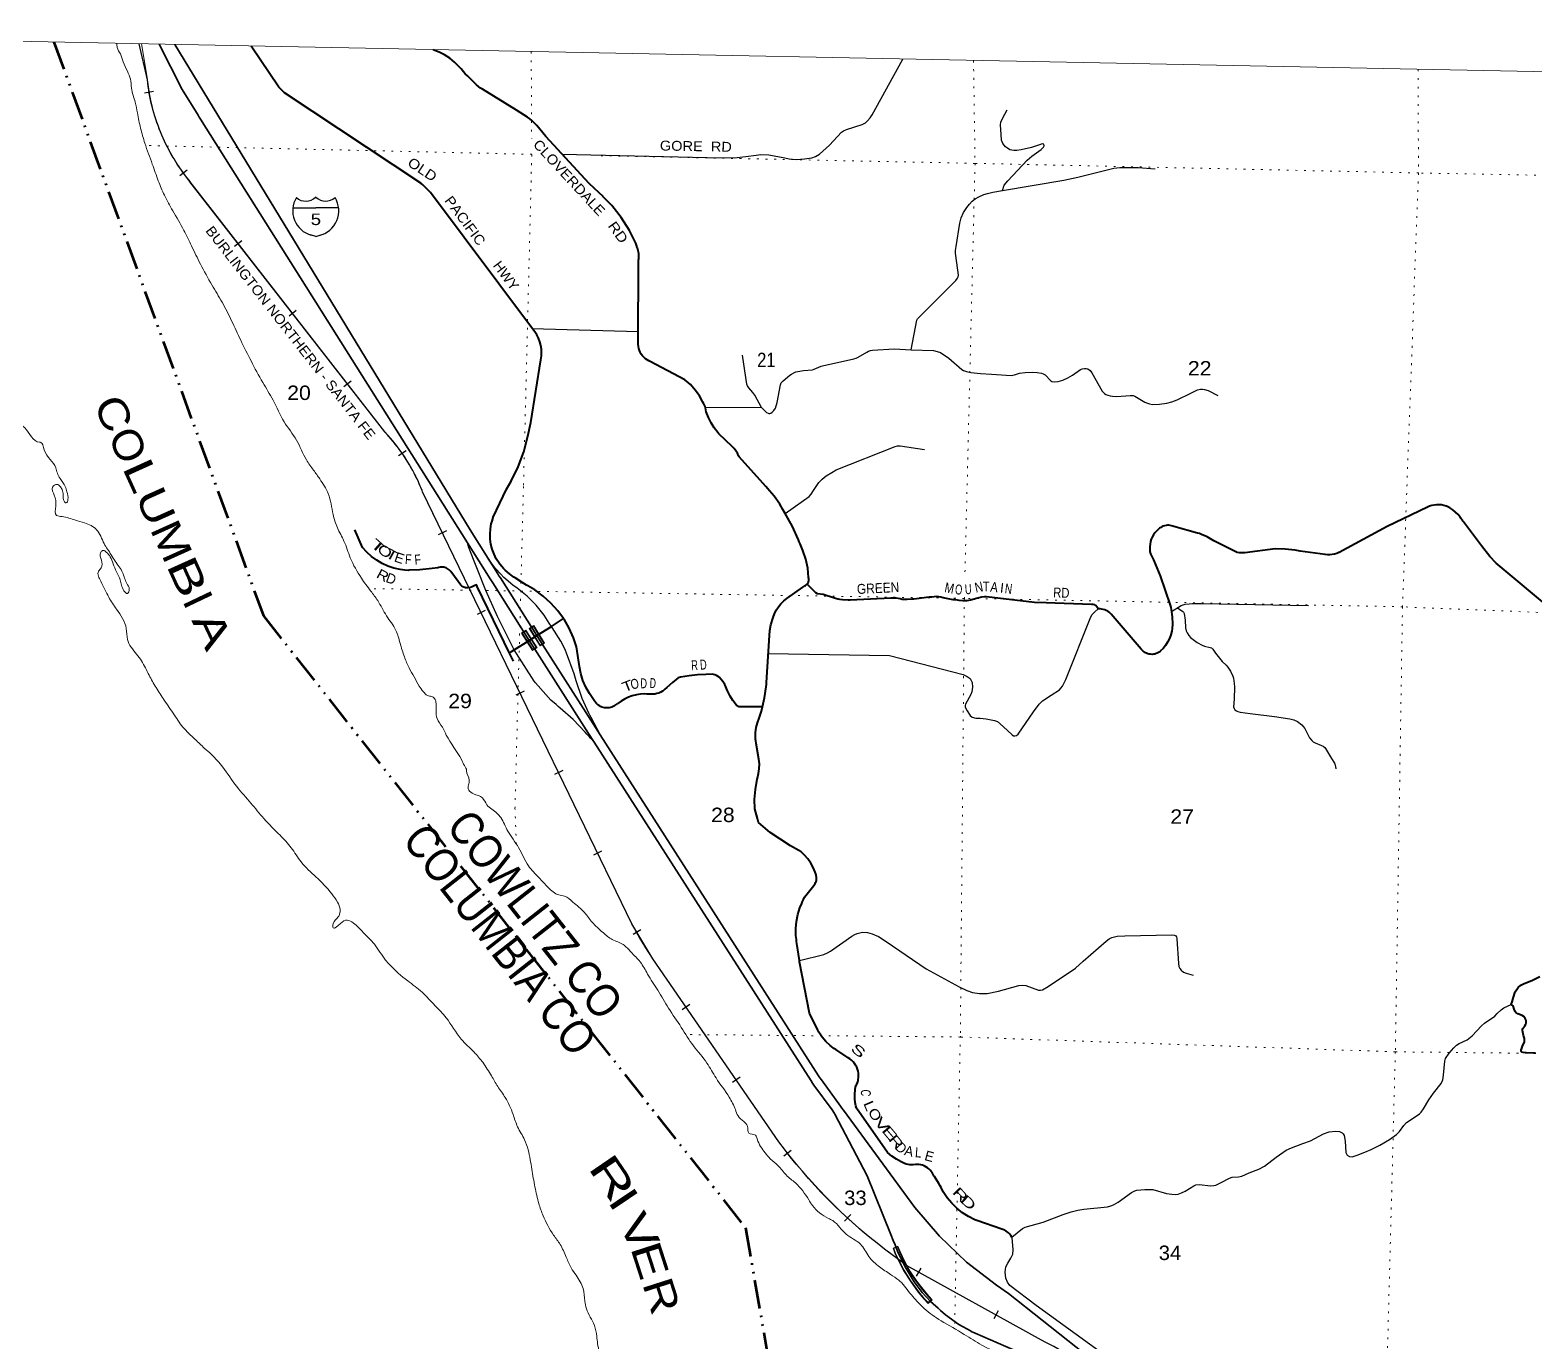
# Model space of a CAD drawing. Header units: feet. Extents: x -481249 to -254670, y -730376 to -544252.
# Drawn here: x -470630 to -452376, y -560171 to -544260 of the extents above; entities that cross this region are included whole.
import ezdxf
from ezdxf.enums import TextEntityAlignment as Align

# ---------------------------------------------------------------- set-up
doc = ezdxf.new("R2010")
doc.units = ezdxf.units.FT
doc.header["$LTSCALE"] = 70
doc.linetypes.add('DASH_DOUBLE_DOT', pattern=[9.2, 5, -1.2, 0.3, -1.2, 0.3, -1.2])
doc.linetypes.add('DOTTED', pattern=[1.5, 0.3, -1.2])
for name, color, linetype, lineweight in [('10', 7, 'DASH_DOUBLE_DOT', 70), ('15', 7, 'Continuous', 25), ('18', 7, 'Continuous', 35), ('19', 7, 'Continuous', 25), ('26', 7, 'Continuous', 40), ('27', 7, 'Continuous', 13), ('29', 7, 'Continuous', 25), ('34', 7, 'Continuous', 25), ('39', 7, 'Continuous', 13), ('4', 7, 'Continuous', 13), ('41', 7, 'Continuous', 13), ('55', 7, 'Continuous', 13), ('7', 7, 'DOTTED', 13)]:
    doc.layers.add(name, color=color, linetype=linetype, lineweight=lineweight)
doc.layers.add('12', color=7, linetype='Continuous')
doc.layers.add('30', color=7, linetype='Continuous')

msp = doc.modelspace()

# ---------------------------------------------------------------- linework, layer by layer
at = {"layer": '10'}
msp.add_lwpolyline([(-470341.54, -544406.46), (-467799.69, -551364.01), (-461950.68, -558788.59), (-460132.63, -569296.21), (-461608.06, -576413.53), (-458381.12, -586771.64), (-456539.12, -590330.45)], dxfattribs=at)
at = {"layer": '15'}
for p, q in [((-467168.4, -546285.47), (-467165.5, -546282.56)), ((-467162.33, -546284.94), (-467165.76, -546282.56)), ((-467441.11, -546416.94), (-467164.7, -546416.94)), ((-467164.7, -546762.52), (-467228.59, -546744.56)), ((-467165.23, -546762.78), (-467101.6, -546744.04))]:
    msp.add_line(p, q, dxfattribs=at)
msp.add_lwpolyline([(-466889.34, -546416.94), (-467165.23, -546416.94), (-467164.7, -546416.94)], dxfattribs=at)
for centre, radius, start, end in [((-467138.48, -546452.04), 306.13, 148.44436, 254.43378), ((-467287.08, -546169.44), 165.66, 227.34244, 315.81282), ((-467043.39, -546169.44), 165.66, 224.18834, 312.69372), ((-467191.99, -546452.04), 306.13, 283.08093, 31.62487)]:
    msp.add_arc(centre, radius, start, end, dxfattribs=at)
at = {"layer": '18'}
for points in [[(-465323.94, -550478.57), (-468562.57, -545341.55), (-468578.33, -545316.55), (-468592.38, -545291.55), (-468787.16, -544978.88), (-469065.61, -544432.36)], [(-465073.63, -550671.05), (-465292.53, -550323.3), (-468875.49, -544436.22)], [(-464576.22, -551663.75), (-465018.2, -550964.31), (-465033.99, -550939.31), (-465049.22, -550914.31), (-465323.94, -550478.57)], [(-464483.36, -551604.78), (-464925.19, -550905.59), (-464944.46, -550878.26), (-464957.33, -550855.59), (-465073.63, -550671.05)], [(-463714.08, -552807.67), (-463856.86, -552584.65), (-464415.46, -551712.23), (-464483.36, -551604.78)], [(-463787.39, -552897.16), (-463855.92, -552790.12), (-464509.24, -551769.75), (-464576.22, -551663.75)], [(-458237, -560469.08), (-459165.65, -560063.91), (-459213.05, -560043.23), (-459215.65, -560041.76), (-459363.92, -559958.11), (-459526.03, -559842.79), (-459587.07, -559788.92), (-459616.21, -559763.21), (-459675.19, -559711.16), (-459706.49, -559679.75), (-459809.73, -559569.99), (-459906.21, -559444.09), (-460016.63, -559262), (-460108.82, -559071.59), (-460137.35, -558995.04), (-460160.23, -558940.94), (-460190.81, -558868.65), (-460477.39, -558155.58), (-460867.67, -557407.06), (-460871.74, -557399.26), (-460902.55, -557357.06), (-461122.28, -557056.11), (-461140.51, -557031.13), (-461156.54, -557006.11), (-463787.39, -552897.16)], [(-448978.33, -568656.92), (-456046, -561897.04), (-456067.36, -561876.61), (-456095.75, -561848.13), (-456525.51, -561417.05), (-457487.03, -560593.25), (-457512.03, -560573.49), (-457537.03, -560553.64), (-458759.72, -559582.84), (-458908.35, -559484.57), (-459269.87, -559205.76), (-459600.26, -558890.68), (-459895.91, -558542.79), (-460763.58, -557362.21), (-460781.95, -557337.21), (-460799.14, -557312.21), (-461031.76, -556993.61), (-461049.33, -556969.55), (-461065.93, -556943.61), (-463714.08, -552807.67)]]:
    msp.add_lwpolyline(points, dxfattribs=at)
at = {"layer": '19'}
for points in [[(-464757.13, -551778.62), (-464757.36, -551778.26), (-464959.67, -551374.67), (-465101.97, -551057.98), (-465310.88, -550528.57), (-465323.94, -550478.57)], [(-464307.07, -551492.85), (-464332.39, -551454.31), (-464395.26, -551357.22), (-464492.56, -551236.75), (-464601.93, -551127.11), (-464722.15, -551029.5), (-464772.49, -550994.62), (-464882.72, -550898.9), (-464919.56, -550859.43), (-464983.15, -550791.31), (-465071.79, -550673.81), (-465073.63, -550671.05)], [(-463714.08, -552807.67), (-463715.99, -552804), (-463824.05, -552596.28), (-463839.29, -552568.72), (-463850.87, -552546.28), (-463934.29, -552365.96), (-464007.3, -552151.84), (-464029.17, -552068.35), (-464122.46, -551816.85), (-464133.83, -551786.19), (-464143.82, -551766.85), (-464192.34, -551672.89), (-464298.31, -551504.31), (-464307.07, -551492.85)], [(-463787.39, -552897.16), (-463832.48, -552847.16), (-463850.31, -552827.21), (-463864.35, -552811.93), (-463876.14, -552799.4), (-463896.89, -552777.21), (-464042.05, -552621.99), (-464200.59, -552484.57), (-464225.59, -552462.9), (-464250.59, -552439.56), (-464311.85, -552386.48), (-464468.74, -552212.24), (-464501.22, -552176.16), (-464511.28, -552162.24), (-464513.98, -552158.5), (-464757.13, -551778.62)]]:
    msp.add_lwpolyline(points, dxfattribs=at)
at = {"layer": '26'}
for p, q in [((-464766.93, -551915.44), (-464815.25, -551815.52)), ((-463536.29, -552452.46), (-463499.08, -552428.64))]:
    msp.add_line(p, q, dxfattribs=at)
for points in [[(-464557.27, -549019.08), (-464436.4, -548259.29), (-464432.42, -548234.29), (-464427.46, -548209.29), (-464425.58, -548174.25), (-464427.89, -548129), (-464434.92, -548084.23), (-464446.59, -548040.45), (-464462.77, -547998.12), (-464483.28, -547957.72), (-464507.91, -547919.69), (-464536.38, -547884.44), (-465771.23, -546229.69), (-465865.04, -546135.01), (-465890.04, -546115.13), (-467544.51, -545019.17), (-467613.69, -544950.71), (-467947.2, -544455)], [(-465540.51, -544601.05), (-465602.84, -544560.57), (-465669.07, -544526.83), (-465740.19, -544499.53)], [(-461470.85, -550122.68), (-461497.13, -550076.02), (-461534.41, -550011.38), (-461602.81, -549913.11), (-461659.51, -549847.52), (-461681.12, -549822.52), (-461706.12, -549797.62), (-462030.12, -549436.43), (-462035.31, -549423.51), (-462050.67, -549392.11), (-462069.24, -549362.49), (-462090.8, -549334.97), (-462115.11, -549309.86), (-462273.6, -549157.36), (-462286.62, -549142.86), (-462331.5, -549085.67), (-462370.16, -549024.1), (-462402.17, -548958.82), (-462427.18, -548890.56), (-462439.13, -548842.8), (-462443.06, -548827.1), (-462459.02, -548792.8), (-462467.6, -548774.36), (-462511.1, -548697.72), (-462562.36, -548626.06), (-462620.84, -548560.15), (-462685.89, -548500.71), (-463107.27, -548281.43), (-463124.64, -548273.31), (-463146.34, -548260.6), (-463166.6, -548245.69), (-463185.19, -548228.75), (-463201.9, -548209.96), (-463216.56, -548189.52), (-463229, -548167.66), (-463239.09, -548144.62), (-463246.72, -548120.66), (-463251.79, -548096.03), (-463254.27, -548071), (-463248.29, -547045.4), (-463247.61, -547039.6), (-463245.69, -547004.97), (-463247.39, -546970.33), (-463252.71, -546936.06), (-463261.58, -546902.53), (-463264.4, -546895.12), (-463273.91, -546870.12), (-463283.21, -546845.12), (-463360.08, -546689.54), (-463458.51, -546533.78), (-463572.68, -546389.15), (-463678.35, -546280.84), (-463679.65, -546279.5), (-463728.35, -546233.69), (-463850.18, -546119.05), (-464374.98, -545551.93), (-464408.75, -545505.24), (-464485.08, -545415.38), (-464545.38, -545357.84), (-464568.28, -545336), (-464595.38, -545318.18), (-464729.62, -545229.93), (-465141.92, -544978.18), (-465165.07, -544964.04), (-465216.93, -544924.04), (-465326.06, -544813.92), (-465351.96, -544789.77), (-465372.9, -544765.61), (-465402.24, -544731.76), (-465417.69, -544713.93), (-465448.82, -544681.76), (-465482.75, -544647.83), (-465540.51, -544601.05)], [(-464157.82, -551398.09), (-464226.75, -551303.37), (-464311.38, -551209.53), (-464405.35, -551125.06), (-464507.64, -551050.87), (-464592.39, -551002.03), (-464609.06, -550992.42), (-464642.39, -550970.68), (-464747.38, -550902.16), (-464761.21, -550893.82), (-464815.79, -550855.87), (-464866.1, -550812.42), (-464888.13, -550788.95), (-464908.35, -550767.4), (-464930.39, -550738.95), (-464941.83, -550724.18), (-464974.99, -550671.49), (-465002.47, -550615.62), (-465023.95, -550557.19), (-465039.2, -550496.83), (-465048.07, -550435.2), (-465050.44, -550372.99), (-465046.3, -550310.87), (-465035.69, -550249.53), (-465026.27, -550216.29), (-465013.25, -550170.31), (-465011.36, -550166.29), (-464852.27, -549827.69), (-464794.96, -549732.62), (-464707.9, -549557.1), (-464639.66, -549373.44), (-464590.99, -549183.66), (-464557.27, -549019.08)], [(-461202.01, -550982.35), (-461201.21, -550981.38), (-461196.08, -550973.62), (-461191.78, -550965.37), (-461188.38, -550956.72), (-461185.89, -550947.76), (-461184.36, -550938.59), (-461183.79, -550929.31), (-461184.2, -550920.01), (-461185.57, -550910.82), (-461186.16, -550897.66), (-461197.72, -550786.41), (-461220.83, -550676.98), (-461255.27, -550570.57), (-461289.54, -550493.34), (-461300.63, -550468.34), (-461310.75, -550443.34), (-461385.88, -550273.51), (-461470.85, -550122.68)], [(-453509.47, -550019.68), (-453538.48, -550016.93), (-453567.62, -550017.23), (-453596.57, -550020.57), (-453625.01, -550026.91), (-453652.63, -550036.2), (-453679.13, -550048.32), (-454168.1, -550281.02), (-454751.35, -550595.66), (-454752.48, -550596.21), (-454778.59, -550607.31), (-454805.71, -550615.62), (-454833.56, -550621.04), (-454861.81, -550623.53), (-454890.17, -550623.04), (-454918.33, -550619.6), (-455222, -550579.9), (-455282.76, -550567.98), (-455403.56, -550554.05), (-455525.16, -550552.83), (-455893.52, -550601.36), (-455959.4, -550601.36), (-455986.12, -550596.96), (-456269.11, -550453.4), (-456352.03, -550407.06), (-456420.31, -550377.52), (-456444.1, -550367.22), (-456470.31, -550359.99), (-456757.82, -550280.62), (-456766.12, -550277.1), (-456782.47, -550271.66), (-456799.3, -550267.97), (-456816.43, -550266.05), (-456833.66, -550265.93), (-456850.81, -550267.62), (-456867.69, -550271.08), (-456884.12, -550276.3), (-456899.91, -550283.2), (-456914.89, -550291.71), (-456928.9, -550301.75), (-456941.78, -550313.19), (-456953.4, -550325.92), (-456964.49, -550336.41), (-456984.57, -550358.66), (-457002.2, -550382.89), (-457017.21, -550408.82), (-457029.42, -550436.18), (-457038.71, -550464.67), (-457044.97, -550493.97), (-457048.13, -550523.77), (-457048.16, -550553.73), (-457045.05, -550583.53), (-457038.85, -550612.85), (-457000.62, -550686.06), (-456923.33, -550878.69), (-456801.25, -551236.34), (-456791.64, -551264.5), (-456787.3, -551286.34), (-456787.19, -551286.9), (-456775.85, -551375.37), (-456773.82, -551464.55), (-456775.15, -551516.71), (-456780.63, -551548.95), (-456792.77, -551595.19), (-456809.67, -551639.9), (-456831.15, -551682.61), (-456856.97, -551722.83), (-456886.86, -551760.13), (-456920.49, -551794.11), (-456927.59, -551799.77), (-456941.4, -551809.07), (-456956.11, -551816.88), (-456971.55, -551823.11), (-456987.56, -551827.68), (-457003.96, -551830.56), (-457020.57, -551831.71), (-457037.21, -551831.12), (-457053.7, -551828.79), (-457069.85, -551824.75), (-457085.5, -551819.04), (-457100.46, -551811.73), (-457114.57, -551802.9), (-457127.69, -551792.64), (-457139.66, -551781.06), (-457150.35, -551768.3), (-457516.41, -551343.64), (-457526.73, -551333.1), (-457541.94, -551320.15)], [(-452162.84, -551294.86), (-452844.47, -550727.56), (-452922.9, -550643.49), (-453023.47, -550514.33), (-453243.09, -550224.25), (-453248.57, -550217.01), (-453277.55, -550174.25), (-453281.09, -550169.03), (-453308.57, -550135.69), (-453339.39, -550105.41), (-453373.2, -550078.51), (-453409.64, -550055.3), (-453448.3, -550036.02), (-453453.11, -550034.18), (-453480.91, -550025.45), (-453509.47, -550019.68)], [(-464815.25, -551815.52), (-465205.02, -551009.56), (-465215.69, -550987.49), (-465242.11, -550999.22), (-465268.46, -551010.92), (-465289.67, -551020.34), (-465318.46, -551025.96), (-465325.41, -551026.41), (-465336.55, -551025.97), (-465347.57, -551024.37), (-465358.37, -551021.62), (-465368.83, -551017.76), (-465378.82, -551012.83), (-465388.24, -551006.88), (-465396.99, -550999.98), (-465404.97, -550992.2), (-465515.49, -550844.91), (-465519.22, -550838.63), (-465527.58, -550826.78), (-465537.14, -550815.87), (-465547.78, -550806.03), (-465559.39, -550797.34), (-465571.85, -550789.92), (-465585.01, -550783.84), (-465598.74, -550779.18), (-465612.88, -550775.97), (-465627.27, -550774.26), (-465641.77, -550774.06), (-465656.21, -550775.38), (-465670.43, -550778.2), (-465684.28, -550782.49), (-465752.59, -550788.81), (-465901.13, -550808.6), (-466032.89, -550812.56), (-466042.15, -550812.84), (-466082.89, -550808.87), (-466141.21, -550802.27), (-466216.45, -550785.66), (-466289.54, -550761.28), (-466359.68, -550729.39), (-466426.1, -550690.35), (-466488.07, -550644.57), (-466544.93, -550592.57), (-466596.03, -550534.91), (-466692.8, -550319.72)], [(-461746.4, -552466.68), (-461720, -552360.19), (-461701.02, -552223.81), (-461697.14, -552195.94), (-461695.83, -552173.81), (-461662.16, -551603.5), (-461656.75, -551544.21), (-461644.23, -551474.29), (-461617.17, -551386.19), (-461600.09, -551340.75), (-461578.35, -551297.34), (-461552.19, -551256.44), (-461521.9, -551218.5), (-461487.81, -551183.94), (-461450.29, -551153.13), (-461254.38, -551015.49), (-461244.02, -551007.95), (-461231.96, -551000.66), (-461224.11, -550995.66), (-461202.01, -550982.35)], [(-457541.94, -551320.15), (-457558.43, -551308.86), (-457576, -551299.36), (-457594.47, -551291.74), (-457613.64, -551286.1), (-457633.29, -551282.49), (-457650.19, -551281.19), (-457675.12, -551281.55), (-457690.13, -551254.03), (-457701.13, -551240.07), (-457713.88, -551232.63), (-457732.45, -551227.8), (-457755, -551227), (-458304.71, -551207.54), (-458446.93, -551203.99), (-459028.48, -551135.28), (-459053.25, -551134.97), (-459089.37, -551139.22), (-459154.91, -551156.04), (-459172.59, -551162.11), (-459178.18, -551164.03), (-459223.04, -551175.09), (-459268.81, -551181.39), (-459314.99, -551182.88), (-459361.07, -551179.53), (-459381.55, -551175.86), (-459406.55, -551171.39), (-459431.55, -551168.76), (-459533.94, -551148.76), (-459553.07, -551145.78), (-459581.06, -551137.98), (-459607.84, -551132.85), (-459639.71, -551131.78), (-459661.82, -551132.43), (-459690.57, -551136.68), (-459724.14, -551140), (-459878.03, -551157.11), (-459910.22, -551160.69), (-459928.03, -551163.35), (-459935.24, -551164.43), (-459992.34, -551168.21), (-460024.52, -551166.97), (-460049.52, -551166), (-460074.52, -551159.9), (-460125.25, -551150.91), (-460187.43, -551150.52), (-460683.13, -551174.28), (-460705.94, -551174.7), (-460776.92, -551171.12), (-460806.28, -551167.92), (-460822.14, -551164.06), (-460832.15, -551162.49), (-460872.14, -551149.18), (-461008.07, -551103.94), (-461078.08, -551098.18), (-461100.58, -551085.01), (-461202.01, -550982.35)], [(-464307.07, -551492.85), (-464182.66, -551413.86), (-464157.82, -551398.09)], [(-463535.79, -552452.02), (-463539.9, -552454.75), (-463555.55, -552463.69), (-463572.04, -552470.96), (-463589.21, -552476.46), (-463606.85, -552480.13), (-463624.79, -552481.94), (-463642.81, -552481.87), (-463660.73, -552479.91), (-463678.34, -552476.09), (-463695.46, -552470.45), (-463711.9, -552463.05), (-463727.47, -552453.97), (-463742.01, -552443.32), (-463755.35, -552431.2), (-463758.09, -552428.13), (-463777.89, -552403.13), (-463796.7, -552378.13), (-463845.74, -552308.33), (-463888.85, -552230.86), (-463923.62, -552149.31), (-463949.68, -552064.57), (-463966.73, -551977.57), (-464000.84, -551741.86), (-464037.64, -551630.31), (-464089.13, -551514.92), (-464152.4, -551405.54), (-464157.82, -551398.09)], [(-464757.13, -551778.62), (-464576.22, -551663.75), (-464483.36, -551604.78), (-464307.07, -551492.85)], [(-464815.25, -551815.52), (-464789, -551798.85), (-464757.13, -551778.62)], [(-461746.4, -552466.68), (-461767.19, -552466.74), (-462009.86, -552467.38), (-462034.77, -552467.45), (-462059.86, -552452.24), (-462062.49, -552450.65), (-462077.96, -552428.18), (-462105.14, -552393.38), (-462137.82, -552338.36), (-462169.94, -552274.41), (-462204.42, -552198.19), (-462227.54, -552161.48), (-462270.34, -552110.23), (-462301.68, -552087.33), (-462322.9, -552078.83), (-462355.61, -552073.98), (-462431.27, -552075.64), (-462534.19, -552081.57), (-462634.71, -552093.11), (-462739.28, -552106.56), (-462769.63, -552117.85), (-462837.21, -552174.37), (-462904.88, -552235.58), (-462929.88, -552255.69), (-462954.88, -552277.17), (-462957.68, -552279.11), (-462979.94, -552291.29), (-463003.36, -552301.07), (-463027.66, -552308.35), (-463052.6, -552313.06), (-463054, -552313.17), (-463081.39, -552315.35), (-463104, -552315.35), (-463124.42, -552314.34), (-463148.56, -552313.15), (-463174.42, -552312.18), (-463224.93, -552314.15), (-463275.33, -552321.45), (-463324.69, -552333.98), (-463372.47, -552351.59), (-463418.15, -552374.11), (-463461.23, -552401.28), (-463499.08, -552428.64)], [(-461292.29, -554905.68), (-461270.39, -554854.32), (-461258.93, -554829.32), (-461247.61, -554804.32), (-461235.57, -554777.71), (-461123.73, -554635.98), (-461122.94, -554635.09), (-461114.33, -554624.33), (-461106.9, -554612.73), (-461100.73, -554600.41), (-461095.87, -554587.52), (-461092.39, -554574.19), (-461090.32, -554560.57), (-461089.69, -554546.81), (-461090.5, -554533.05), (-461092.74, -554519.46), (-461096.39, -554506.18), (-461106.6, -554474.85), (-461130.31, -554418.08), (-461159.83, -554364.09), (-461194.82, -554313.49), (-461234.91, -554266.82), (-461254.66, -554248.19), (-461277.15, -554226.97), (-461304.66, -554211.24), (-461406.14, -554153.19), (-461652.61, -553992.47), (-461795.84, -553870.47), (-461805.84, -553820.76), (-461837.79, -553706.82), (-461840.92, -553591.15), (-461831.79, -553470.11), (-461810.6, -553346.18), (-461806.66, -553333.45), (-461792.99, -553276.59), (-461785.34, -553218.6), (-461783.8, -553160.14), (-461788.37, -553101.84), (-461822.16, -552911.09), (-461827.26, -552882.27), (-461828.77, -552861.09), (-461830.36, -552838.84), (-461829.02, -552778.79), (-461821.41, -552719.2), (-461807.61, -552660.74), (-461787.77, -552604.04), (-461759.7, -552520.3), (-461746.4, -552466.68)], [(-461297.17, -555547.1), (-461297.18, -555546.99), (-461327.75, -555339.81), (-461331.47, -555314.62), (-461334.32, -555289.81), (-461339.95, -555240.76), (-461341.29, -555155.58), (-461333.73, -555070.72), (-461317.33, -554987.11), (-461292.29, -554905.68)], [(-458718.21, -558906.33), (-458721.62, -558900.01), (-458733.28, -558881.56), (-458746.81, -558864.43), (-458762.06, -558848.81), (-458778.86, -558834.87), (-458791.35, -558826.54), (-458816.3, -558812.64), (-458841.35, -558804.04), (-459144.22, -558700.05), (-459168.27, -558690.04), (-459245.99, -558651.31), (-459319.23, -558604.66), (-459387.19, -558550.61), (-459449.14, -558489.76), (-459504.38, -558422.77), (-459552.31, -558350.36), (-459579.4, -558298.35), (-459589.97, -558278.06), (-459608.59, -558248.35), (-459660, -558166.33), (-459665.58, -558157.42), (-459689.47, -558116.33), (-459695.77, -558106.76), (-459710.14, -558089.24), (-459726.26, -558073.33), (-459743.95, -558059.18), (-459763.03, -558046.97), (-459783.27, -558036.81), (-459804.47, -558028.82), (-459826.39, -558023.1), (-459848.78, -558019.7), (-459871.41, -558018.65), (-459891.37, -558019.82), (-459918.63, -558024.02), (-459941.37, -558024.33), (-459956.52, -558023.62), (-459979.58, -558020.1), (-460003.12, -558014.05), (-460029.58, -558002.65), (-460062.34, -557988.55), (-460121.42, -557955.58), (-460176.73, -557916.62), (-460227.66, -557872.09), (-460604.95, -557336.75), (-460613.39, -557309.12), (-460622.54, -557266.11), (-460627.15, -557222.37), (-460627.16, -557178.4), (-460625.37, -557161.32), (-460620.86, -557118.21), (-460619.96, -557111.32), (-460619.64, -557108.81), (-460615.98, -557080.73), (-460607.66, -557058.81), (-460603.15, -557046.9), (-460591.19, -557015.39), (-460586.2, -556996.9), (-460584.17, -556988.66), (-460580.65, -556963.05), (-460579.84, -556937.22), (-460581.72, -556911.44), (-460586.3, -556886), (-460593.5, -556861.17), (-460603.27, -556837.24), (-460615.48, -556814.45), (-460630, -556793.07), (-460646.68, -556773.33), (-460665.33, -556755.43), (-460685.75, -556739.58), (-460707.72, -556725.96), (-460856.75, -556626.29), (-460879.17, -556611.3), (-460906.75, -556589.94), (-460924.36, -556576.31), (-460976.58, -556527.38), (-461023.39, -556473.26), (-461046.88, -556439.54), (-461063.54, -556415.64), (-461076, -556389.54), (-461174.99, -556182.35), (-461296.49, -555560.93), (-461297.17, -555547.1)], [(-452370.47, -556667.86), (-452391.9, -556670.54), (-452481.95, -556664.28), (-452518.69, -556662.01), (-452535.88, -556656.91), (-452541.53, -556648.73), (-452543.33, -556634.64), (-452527.99, -556582.83), (-452503.28, -556532.85), (-452500.21, -556515.28), (-452503.28, -556492.46), (-452514.71, -556454.69), (-452525.06, -556394.66), (-452524.9, -556382.18), (-452521.34, -556371.27), (-452497.74, -556338.69), (-452487.35, -556318.66), (-452482.8, -556302.93), (-452482.03, -556287.83), (-452483.63, -556274.01), (-452493.45, -556248.47), (-452500.63, -556235.74), (-452508.6, -556226.18), (-452528.64, -556213.47), (-452582.21, -556192.06), (-452606.34, -556176.22), (-452615.61, -556165.13), (-452628.87, -556134.69), (-452639.92, -556096.27), (-452663.55, -556079.62), (-452652.72, -556047.78), (-452637.19, -555990.18), (-452613.51, -555924.3), (-452579.82, -555872.19), (-452547.94, -555844.55), (-452506.69, -555822.58), (-452411.63, -555788.82), (-452316.21, -555741.02)]]:
    msp.add_lwpolyline(points, dxfattribs=at)
at = {"layer": '29'}
for p, q in [((-464544.29, -547880.23), (-463253.37, -547916.53)), ((-462437.73, -548832.09), (-461756.34, -548837.05))]:
    msp.add_line(p, q, dxfattribs=at)
for points in [[(-461823.01, -545776.2), (-461767.05, -545770.4), (-461667.19, -545774.65), (-461475.96, -545808.66), (-461420.72, -545821.42), (-461337.86, -545829.92), (-461237.99, -545823.54), (-461146.63, -545808.66), (-461104.13, -545793.78), (-461055.27, -545766.14), (-460934.15, -545657.73), (-460787.55, -545498.29), (-460764.18, -545483.41), (-460728.05, -545466.4), (-460536.83, -545406.88), (-460496.46, -545383.49), (-460473.09, -545360.11), (-460439.09, -545323.97), (-460413.59, -545287.83), (-460041.68, -544613.53)], [(-458833.9, -546205.13), (-458813.68, -546140.29), (-458769.06, -546089.27), (-458533.22, -545836.3), (-458477.97, -545787.41), (-458363.24, -545706.63), (-458337.74, -545681.12), (-458329.24, -545661.98), (-458333.49, -545642.85), (-458352.61, -545638.6), (-458384.49, -545651.35), (-458482.22, -545683.24), (-458607.58, -545710.88), (-458660.7, -545719.38), (-458696.82, -545721.51), (-458745.69, -545710.88), (-458773.31, -545693.87), (-458796.69, -545674.74), (-458830.68, -545634.35), (-458845.55, -545593.96), (-458849.8, -545528.06), (-458858.3, -545409.01), (-458854.05, -545375), (-458834.93, -545332.48), (-458777.56, -545226.19)], [(-464179.1, -545763.6), (-462417.23, -545804.41), (-462090.02, -545808.66), (-461947.77, -545795.17), (-461823.01, -545776.2)], [(-458833.9, -546205.13), (-458091.28, -546078.65), (-457921.3, -546042.51), (-457566.47, -545955.35), (-457483.6, -545936.22), (-457411.36, -545927.71), (-457336.99, -545927.71), (-457190.39, -545927.71), (-456982.16, -545944.72)], [(-459402.12, -547295.96), (-459378.89, -547268.04), (-459370.39, -547251.03), (-459369.33, -547234.03), (-459377.83, -547172.38), (-459403.33, -546964.05), (-459403.31, -546932.17), (-459394.83, -546883.27), (-459352.33, -546600.53), (-459334.25, -546536.76), (-459305.59, -546472.98), (-459268.38, -546413.46), (-459235.47, -546373.07), (-459200.39, -546336.93), (-459165.36, -546307.17), (-459122.84, -546280.59), (-459061.24, -546254.02), (-459014.47, -546240.2), (-458952.88, -546226.39), (-458833.9, -546205.13)], [(-459942.67, -548139.6), (-459875.42, -547779.96), (-459864.95, -547762.15), (-459402.12, -547295.96)], [(-461756.34, -548837.05), (-461696.99, -548897.52), (-461677.88, -548908.16), (-461668.32, -548910.29), (-461656.62, -548910.28), (-461644.94, -548904.97), (-461629, -548895.4), (-461607.76, -548875.21), (-461588.63, -548844.38), (-461567.39, -548776.35), (-461529.14, -548563.77), (-461517.46, -548539.33), (-461495.14, -548514.87), (-461412.28, -548444.72), (-461392.1, -548431.98), (-461365.54, -548417.1), (-461341.11, -548406.47), (-461316.67, -548400.08), (-461246.55, -548389.45), (-461139.25, -548379.89), (-461116.94, -548374.57), (-461061.7, -548349.06), (-461034.07, -548337.37), (-461002.2, -548327.8), (-460872.6, -548298.04), (-460636.75, -548247.02), (-460608.06, -548237.46), (-460583.63, -548227.89), (-460481.64, -548166.24), (-460459.32, -548155.62), (-460437.01, -548148.18), (-460409.4, -548140.73), (-460148.06, -548127.97), (-459942.67, -548139.6)], [(-459942.67, -548139.6), (-459672.11, -548148.16), (-459625.36, -548156.66), (-459587.12, -548169.42), (-459485.13, -548237.44), (-459327.9, -548377.75), (-459306.65, -548388.38), (-459272.66, -548401.13), (-459217.41, -548411.76), (-459102.68, -548424.51), (-458966.69, -548433.02), (-458730.85, -548447.9), (-458690.48, -548441.52), (-458626.73, -548420.26), (-458560.86, -548411.76), (-458471.63, -548409.63), (-458414.26, -548411.76), (-458361.14, -548422.39), (-458339.89, -548429.82), (-458316.52, -548441.52), (-458248.53, -548513.8), (-458236.84, -548523.36), (-458206.03, -548527.61), (-458160.35, -548522.29), (-458102.98, -548506.35), (-458040.3, -548479.79), (-457985.06, -548445.77), (-457887.32, -548377.75), (-457868.19, -548369.24), (-457840.57, -548362.86), (-457818.26, -548363.93), (-457798.08, -548369.24), (-457771.51, -548387.31), (-457751.34, -548416.01), (-457623.86, -548641.35), (-457597.29, -548667.91), (-457579.23, -548678.54), (-457555.86, -548688.12), (-457527.18, -548696.61), (-457499.55, -548701.93), (-457445.38, -548705.12), (-457286.02, -548691.3), (-457249.9, -548692.37), (-457229.71, -548701.93), (-457190.41, -548726.38), (-457106.48, -548773.14), (-457075.67, -548785.91), (-457052.3, -548794.4), (-457015.11, -548799.72), (-456931.19, -548798.66), (-456841.95, -548785.9), (-456778.21, -548768.9), (-456714.46, -548743.38), (-456548.74, -548662.61), (-456467.99, -548625.39), (-456434, -548615.84), (-456409.56, -548614.76), (-456381.94, -548619.02), (-456340.51, -548632.85), (-456221.53, -548692.37)], [(-461756.34, -548837.05), (-461839.35, -548689.19), (-461864.85, -548655.18), (-461911.6, -548599.91), (-461926.47, -548576.53), (-461937.09, -548553.14), (-461988.09, -548204.5)], [(-461470.85, -550122.68), (-461178.56, -549915.79), (-461155.19, -549890.28), (-461125.44, -549843.51), (-461061.7, -549747.85), (-461021.33, -549705.33), (-460972.46, -549667.07), (-460906.6, -549624.55), (-460851.35, -549592.66), (-460135.32, -549312.05), (-460109.82, -549303.55), (-460073.7, -549303.55), (-459780.48, -549348.19)], [(-459310.96, -552077.7), (-459262.03, -552101.13), (-459228.04, -552124.51), (-459200.42, -552173.41), (-459198.3, -552230.81), (-459206.79, -552286.08), (-459219.54, -552320.09), (-459283.29, -552434.89), (-459287.53, -552451.89), (-459285.41, -552473.15), (-459262.04, -552515.67), (-459225.91, -552573.07), (-459202.54, -552592.2), (-459155.8, -552604.95), (-459104.81, -552604.95), (-459032.56, -552613.46), (-458932.7, -552634.72), (-458896.58, -552647.47), (-458824.34, -552706.99), (-458718.1, -552809.03), (-458698.98, -552819.66), (-458684.11, -552821.79), (-458662.86, -552815.41), (-458645.86, -552800.53), (-458458.89, -552528.42), (-458388.77, -552434.89), (-458348.4, -552396.62), (-458242.16, -552328.59), (-458144.42, -552260.57), (-458127.42, -552243.56), (-458106.18, -552218.05), (-458067.93, -552137.27), (-457761.97, -551376.22), (-457744.97, -551346.46), (-457719.47, -551318.83), (-457675.12, -551281.55)], [(-456783.85, -551312.97), (-456665.6, -551238.03), (-456643.29, -551229.52), (-456616.73, -551223.15), (-456569.98, -551218.9), (-456529.61, -551216.78), (-456423.38, -551216.78), (-455123.04, -551238.03)], [(-456710.79, -551266.67), (-456645.41, -551312.43), (-456636.91, -551320.94), (-456630.54, -551337.95), (-456619.92, -551418.72), (-456615.66, -551511.21), (-456607.17, -551546.27), (-456595.48, -551571.79), (-456573.17, -551603.68), (-456551.92, -551627.06), (-456522.18, -551652.57), (-456472.24, -551687.65), (-456412.75, -551719.54), (-456381.94, -551733.35), (-456316.08, -551747.17), (-456296.95, -551754.61), (-456281.02, -551769.5), (-456250.21, -551818.38), (-456169.47, -551920.42), (-456122.73, -551964.01), (-456101.48, -551988.45), (-456069.61, -552035.23), (-456041.99, -552094.74), (-456033.49, -552122.39), (-456023.94, -552187.23), (-456020.74, -552226.54), (-456024.99, -552375.35), (-456030.31, -552469.97), (-456024.99, -552490.14), (-456017.56, -552502.92), (-455997.38, -552518.87), (-455979.32, -552525.24), (-455952.75, -552532.66), (-455829.51, -552549.67), (-455536.3, -552583.68), (-455349.32, -552613.44), (-455300.47, -552627.28), (-455255.83, -552647.45), (-455204.85, -552685.74), (-455185.73, -552707), (-455166.59, -552732.49), (-455111.35, -552843.03), (-455082.69, -552877.06), (-455064.63, -552894.07), (-455043.36, -552906.81), (-454962.62, -552936.57), (-454943.52, -552947.22), (-454924.37, -552962.08), (-454914.83, -552973.79), (-454843.63, -553093.88), (-454808.6, -553151.29), (-454796.89, -553174.66), (-454793.72, -553193.81), (-454792.64, -553221.43)], [(-461674.95, -551820.09), (-460207.04, -551844.57), (-459310.96, -552077.7)], [(-461297.17, -555547.1), (-461000.09, -555470.58), (-460957.59, -555453.57), (-460919.35, -555432.31), (-460660.13, -555249.49), (-460624.01, -555228.23), (-460598.51, -555217.61), (-460532.64, -555202.72), (-460473.15, -555204.85), (-460413.66, -555219.73), (-460339.29, -555253.74), (-460243.68, -555313.27), (-459759.24, -555644.89), (-459359.79, -555865.98), (-459266.3, -555908.5), (-459198.31, -555934.01), (-459113.32, -555946.76), (-459019.83, -555946.76), (-458883.85, -555917), (-458637.38, -555848.97), (-458588.5, -555844.72), (-458552.39, -555848.97), (-458399.41, -555904.25), (-458373.9, -555904.25), (-458348.41, -555899.99), (-458280.42, -555861.73), (-457948.96, -555636.39), (-457855.47, -555551.36), (-457575.01, -555309.01), (-457538.88, -555283.51), (-457507.01, -555266.5), (-457443.27, -555249.49)], [(-457443.27, -555249.49), (-457349.78, -555245.24), (-456778.22, -555232.48), (-456746.35, -555238.86), (-456733.6, -555245.24), (-456725.1, -555257.99), (-456718.73, -555281.38), (-456699.6, -555583.24), (-456693.23, -555617.26), (-456684.73, -555642.77), (-456667.73, -555664.03), (-456637.99, -555687.41), (-456608.24, -555700.16), (-456523.25, -555721.42)], [(-454362.38, -557838.78), (-454256.15, -557785.63), (-454139.29, -557715.48), (-454056.42, -557655.96), (-454020.3, -557619.81), (-453967.18, -557545.41), (-453933.19, -557511.4), (-453852.45, -557456.13), (-453775.96, -557405.11), (-453756.84, -557383.84), (-453729.21, -557345.59), (-453661.22, -557235.04), (-453605.98, -557154.26), (-453514.62, -557037.33), (-453491.24, -556992.7), (-453482.74, -556937.43), (-453469.99, -556767.36), (-453461.5, -556735.47), (-453414.75, -556669.57), (-453357.39, -556603.66), (-453325.51, -556571.78), (-453295.77, -556552.64), (-453198.03, -556508.01), (-453138.53, -556456.99), (-453023.8, -556335.81), (-452985.55, -556303.93), (-452862.32, -556218.9), (-452832.57, -556189.13), (-452785.83, -556144.48), (-452751.83, -556121.11), (-452663.55, -556079.62)], [(-458721.62, -558900.01), (-458590.61, -558795.4), (-458560.87, -558778.39), (-458339.89, -558718.87), (-458097.67, -558625.33), (-458002.06, -558593.44), (-457919.19, -558574.31), (-457846.95, -558561.56), (-457562.24, -558531.8), (-457519.74, -558521.17), (-457485.75, -558508.41), (-457430.51, -558476.52), (-457269.02, -558357.48), (-457230.78, -558338.34), (-457205.28, -558331.97), (-457107.54, -558323.46), (-457045.92, -558323.46), (-457009.81, -558323.46), (-456844.08, -558370.23), (-456778.21, -558380.86), (-456737.84, -558382.99), (-456703.84, -558378.74), (-456661.35, -558363.85), (-456618.85, -558344.72), (-456512.62, -558276.7), (-456487.12, -558266.07), (-456448.88, -558263.94), (-456308.64, -558276.7), (-456270.4, -558274.57), (-456244.9, -558268.19), (-456181.16, -558238.43), (-456081.3, -558185.29), (-456049.42, -558174.66), (-455972.93, -558170.41), (-455930.44, -558161.9), (-455841.2, -558119.39), (-455726.46, -558076.87), (-455654.22, -558038.6), (-455513.99, -557932.31), (-455392.88, -557847.28), (-455327.01, -557817.52), (-455191.03, -557766.5), (-455097.54, -557732.48), (-454940.31, -557647.45), (-454872.32, -557624.07), (-454795.83, -557613.44), (-454746.96, -557619.82), (-454715.09, -557634.7), (-454700.21, -557647.46), (-454689.59, -557666.59), (-454676.84, -557736.74), (-454668.34, -557872.79), (-454651.34, -557904.68), (-454625.85, -557923.81), (-454591.85, -557925.94), (-454532.36, -557906.8), (-454438.87, -557868.54), (-454362.38, -557838.78)], [(-456150.61, -561623.42), (-456440.37, -561329.39), (-456810.08, -560980.75), (-457192.53, -560649.12), (-457617.48, -560317.5), (-458424.88, -559730.77), (-458743.59, -559488.42), (-458773.34, -559448.03), (-458794.59, -559397.01), (-458800.96, -559326.85), (-458794.58, -559258.83), (-458771.22, -559214.18), (-458735.09, -559156.79), (-458709.6, -559105.77), (-458705.35, -559054.75), (-458718.21, -558906.33)]]:
    msp.add_lwpolyline(points, dxfattribs=at)
at = {"layer": '34', "lineweight": 13}
for p, q in [((-469206.25, -544863.28), (-469277.28, -544423.9)), ((-466325.94, -549132.5), (-468690.37, -546098.62)), ((-463330.38, -555100.81), (-465865.5, -549866.64)), ((-461547.31, -557742.8), (-463076.55, -555524.67))]:
    msp.add_line(p, q, dxfattribs=at)
at = {"layer": '34'}
for p, q in [((-469132.16, -545006.53), (-469241.29, -545024.53)), ((-468724.74, -545960.29), (-468813.66, -546026.07)), ((-468061.94, -546817.94), (-468149.19, -546885.94)), ((-467400.79, -547662.05), (-467488.03, -547730.04)), ((-466735.4, -548520.07), (-466822.65, -548588.07)), ((-466068.76, -549362.68), (-466159.56, -549425.85)), ((-465578.92, -550335.6), (-465678.46, -550383.82)), ((-465109.19, -551299.45), (-465208.74, -551347.66)), ((-464638.24, -552277.79), (-464737.79, -552326.01)), ((-464168.51, -553241.64), (-464268.06, -553289.85)), ((-463697.56, -554219.98), (-463797.11, -554268.19)), ((-463220.89, -555174.43), (-463315.79, -555231.26)), ((-462628.85, -556079.79), (-462719.92, -556142.58)), ((-462018.11, -556961.06), (-462109.17, -557023.85)), ((-461399.13, -557848.76), (-461486.03, -557917.2)), ((-460675.48, -558626.66), (-460750.67, -558707.78)), ((-459826.44, -559276.79), (-459880.05, -559373.54)), ((-458887.3, -559794.14), (-458940.91, -559890.89))]:
    msp.add_line(p, q, dxfattribs=at)
for points in [[(-465953.6, -549669.76), (-465971.05, -549635.28), (-465989.15, -549601.41), (-466007.72, -549567.67), (-466026.76, -549534.39), (-466046.6, -549501.25), (-466067.07, -549468.72), (-466087.86, -549436.48), (-466109.44, -549404.38), (-466131.34, -549372.89), (-466153.88, -549341.7), (-466177.21, -549310.95), (-466200.71, -549280.68), (-466224.83, -549250.69), (-466249.76, -549221.15), (-466274.85, -549192.07), (-466300.42, -549163.45), (-466327.1, -549134.94), (-466327.04, -549132.87), (-468691.47, -546098.99), (-468691.42, -546097), (-468696.61, -546090.65), (-468722.14, -546058.78), (-468747.02, -546026.37), (-468771.22, -545993.64), (-468795.01, -545960.42), (-468818.37, -545926.89), (-468840.84, -545892.81), (-468862.87, -545858.45), (-468884.25, -545823.54), (-468905.19, -545788.36), (-468925.22, -545752.84), (-468944.81, -545717.04), (-468963.73, -545680.94), (-468982, -545644.29), (-468999.58, -545607.56), (-469016.74, -545570.32), (-469032.97, -545532.99), (-469048.77, -545495.13), (-469063.65, -545457.18), (-469078.1, -545418.95), (-469091.83, -545380.64), (-469104.93, -545341.78), (-469117.1, -545302.84), (-469128.79, -545263.84), (-469139.84, -545224.3), (-469150.16, -545184.92), (-469159.82, -545145.23), (-469168.56, -545105.21), (-469176.82, -545065.38), (-469184.41, -545025.24), (-469191.08, -544984.76), (-469197.26, -544944.47), (-469202.76, -544904.1), (-469207.34, -544863.43), (-469305.89, -544427.48)], [(-460007.1, -559235.67), (-460173.12, -559114.91), (-460265.25, -559045.85), (-460355.29, -558975.24), (-460444.64, -558903.31), (-460532.43, -558830.2), (-460619.4, -558754.87), (-460704.28, -558677.97), (-460788.09, -558600.28), (-460871.1, -558520.37), (-460952.15, -558439.82), (-461032, -558357.55), (-461110.14, -558273.2), (-461186.82, -558188.6), (-461262.31, -558102.28), (-461336.08, -558013.88), (-461408.41, -557925.22), (-461479.16, -557835.39), (-461548.2, -557743.45), (-463077.47, -555525.27), (-463331.34, -555101.34), (-465870.48, -549858.88), (-465875.62, -549845.51), (-465889.92, -549809.86), (-465905.01, -549774.35), (-465920.58, -549739.3), (-465936.77, -549704.23), (-465953.6, -549669.76)], [(-449324.14, -568454.71), (-456176.79, -561921.88), (-456182.36, -561916.32), (-457646.01, -560625.19), (-457665.62, -560608.03), (-457707.94, -560572.01), (-457750.67, -560536.86), (-457794.38, -560502.29), (-457838.65, -560468.87), (-457883.2, -560436.02), (-457928.73, -560403.74), (-457974.41, -560372.47), (-458020.77, -560341.92), (-458067.97, -560312.38), (-458115.18, -560283.54), (-458163.07, -560255.43), (-458211.81, -560228.33), (-458260.55, -560201.94), (-458309.7, -560176.4), (-458359.71, -560151.86), (-460000.17, -559242.96)]]:
    msp.add_lwpolyline(points, dxfattribs=at)
at = {"layer": '34', "lineweight": 13}
for centre, radius, start, end in [((-466880.24, -544614.83), 2339.24, 186.09677, 219.30456), ((-467928.24, -550650.88), 2206.03, 20.76845, 43.42271), ((-460056.7, -553419.97), 3680.93, 207.20518, 214.87481), ((-456272.89, -553829.17), 6567.8, 216.57545, 234.21503)]:
    msp.add_arc(centre, radius, start, end, dxfattribs=at)
at = {"layer": '39'}
for points in [[(-469579.86, -544420.37), (-469573.12, -544470.72), (-469535.04, -544549.96), (-469501.38, -544645.14), (-469450.14, -544758.83), (-469412.47, -544854.12), (-469401.25, -544964.8), (-469355.44, -545134.56), (-469328.7, -545265.7), (-469289.26, -545449.35), (-469237.81, -545633.31), (-469147.97, -545884.46), (-469074.98, -546089.02), (-469001.24, -546263.49), (-468899.75, -546450.7), (-468763.48, -546688.96), (-468672.06, -546877.92), (-468563.38, -547097.43), (-468425.51, -547351.79), (-468300.55, -547561.66), (-468185.95, -547785.33), (-468075.72, -548022.94), (-467949.77, -548272.98), (-467808.11, -548535.47), (-467683.19, -548747.35), (-467549.59, -549011.63), (-467398.84, -549232.19), (-467278.69, -549474.06), (-467191.65, -549598.68), (-467116.18, -549704.95), (-467014.44, -549882.12), (-466954.74, -550136.54), (-466902.68, -550296.42), (-466822.56, -550457), (-466745.57, -550661.66), (-466611.46, -550905.89), (-466497.24, -551065.31), (-466413.96, -551179.8), (-466306.41, -551365.15), (-466192.6, -551540.62), (-466142.43, -551696.44), (-466088.51, -551862.38), (-466033.78, -551996.24), (-465972.38, -552104.16), (-465909.07, -552216.14), (-465858.72, -552285.65), (-465809.76, -552331.03), (-465759.99, -552344.32), (-465724.44, -552365.28), (-465706.09, -552431.98), (-465706.17, -552514.27), (-465692.59, -552610.97), (-465629.08, -552714.93), (-465581.39, -552810.46), (-465398.52, -553108.1), (-465362.29, -553181.26), (-465335.77, -553242.15), (-465335.82, -553244.15), (-465302.67, -553359.4), (-465312.11, -553415.37), (-465309.68, -553477.66), (-465250.7, -553523.29), (-465143.7, -553572.13), (-465089.7, -553655.78), (-464964.09, -553761.29), (-464921.29, -553812.54), (-464835.22, -553975.27), (-464704, -554175.27), (-464585.35, -554397.03), (-464456.7, -554540.75), (-464345.47, -554659.95), (-464217.45, -554749.46), (-464147.65, -554763.25), (-464045.26, -554836.06), (-463904.19, -554964.04), (-463812.94, -555080.73), (-463679.83, -555206.5), (-463567.74, -555291.6), (-463434.95, -555351.12), (-463343.04, -555441.74), (-463227.86, -555563.04), (-463139.38, -555709.78), (-463016.06, -555905.56), (-462885.29, -556123.61), (-462730.84, -556356.3), (-462582.19, -556580.82), (-462419.12, -556789.64), (-462309.41, -556969.02), (-462149, -557203.87), (-462074.65, -557354.27), (-462042.47, -557429.34), (-461974.09, -557499.3), (-461929.4, -557554.61), (-461911.5, -557639.37), (-461831.99, -557665.44), (-461811.07, -557710.12), (-461769.29, -557801.49)], [(-471665.74, -549131.72), (-471664.26, -549073.55), (-471681.17, -549028.96), (-471728.64, -549003.69), (-471753.91, -548972.95), (-471660.34, -548919.08), (-471535.79, -548908.14), (-471335.05, -548975.37), (-471101.24, -549003.29), (-470932.97, -549007.49), (-470694.37, -549083.7), (-470514.41, -549258.81), (-470508.4, -549258.96), (-470458.66, -549352.54), (-470317.87, -549570.84), (-470299.42, -549633.53), (-470266.99, -549698.57), (-470203.33, -549796.52), (-470184.93, -549861.21), (-470171.24, -549953.89), (-470192.29, -549993.51), (-470217.87, -549974.81), (-470228.01, -549900.28), (-470242.3, -549831.67), (-470269.33, -549790.85), (-470302.88, -549769.94), (-470357.83, -549802.7), (-470336.28, -549901.59), (-470319.56, -550032.49), (-470308.44, -550147.18), (-470242.64, -550160.87), (-470081.35, -550203.03), (-469969.93, -550235.92), (-469823.74, -550319.87), (-469731.81, -550488.77), (-469647.03, -550623.37), (-469596.93, -550702.91), (-469508.19, -550839.61), (-469457.47, -550973.36), (-469427.15, -551042.37), (-469448.5, -551094.03), (-469491.76, -551060.83), (-469538.48, -550927.18), (-469582.16, -550831.75), (-469621.73, -550732.4), (-469657.7, -550649.2), (-469706.36, -550591.78), (-469741.91, -550570.82), (-469772.57, -550594.14), (-469764.99, -550690.68), (-469769.34, -550782.91), (-469800.45, -550824.29), (-469773.46, -550945.4), (-469676.13, -551138.53), (-469581.64, -551285.42), (-469463.3, -551519.21), (-469448.63, -551652.06), (-469338.87, -551829.44), (-469278.81, -551911.23), (-469186.99, -552084.15), (-469102.61, -552234.8), (-469002.26, -552387.85), (-468880.54, -552567.54), (-468760.47, -552733.13), (-468684.28, -552811.31), (-468570.74, -552918.52), (-468517.88, -552968.02), (-468429.72, -553048.5), (-468293.26, -553200.45), (-468122.84, -553435.55), (-467951.55, -553636.54), (-467795.92, -553823.1), (-467598.64, -554026.75), (-467462.14, -554176.69), (-467342.27, -554350.3), (-467162.45, -554531.44), (-466971.18, -554734.94), (-466901.61, -554837.04), (-466869.85, -554928.16), (-466875.13, -554978.21), (-466892.12, -555015.93), (-466954.35, -555098.68), (-466953.62, -555148.89), (-466866.11, -555096.87), (-466782.86, -555054.79), (-466707.6, -555090.79), (-466590.21, -555204.12), (-466453.55, -555348.05), (-466318.12, -555540.12), (-466269.41, -555595.53), (-466049.89, -555791.71), (-465875.02, -555930.56), (-465718.74, -556091.04), (-465584.18, -556238.92), (-465400.34, -556498.44), (-465244.01, -556656.91), (-465138.89, -556779.97)], [(-465138.89, -556779.97), (-465032.84, -556945.21), (-464957.92, -557073.55), (-464867.08, -557206.29), (-464772.06, -557411.4), (-464715.78, -557563.36), (-464631.56, -557720.02), (-464588.54, -557841.54), (-464544.37, -558075.49), (-464505.74, -558291.24), (-464458.75, -558493.15), (-464406.38, -558640.99), (-464280.02, -558874.99), (-464200.74, -558989.38), (-464126.43, -559141.78), (-464067.59, -559271.72), (-464007.79, -559363.54), (-463921.66, -559524.27), (-463899.49, -559677.38), (-463881.75, -559768.16), (-463784.68, -559971.31), (-463755.98, -560104.51), (-463746.15, -560191.07), (-463730.77, -560295.84), (-463752.89, -560377.59), (-463850.31, -560425.34), (-463926.18, -560413.41), (-463941.27, -560455.19), (-464006.08, -560718.54), (-464025.52, -560852.54), (-464029.72, -561097.33), (-464033.57, -561328.08), (-464039.75, -561492.53), (-464026.38, -561992.69), (-464020.91, -562093.19), (-463991.16, -562342.85), (-463981.84, -562449.47), (-463986.54, -562555.74), (-464013.33, -562663.47), (-464018.25, -562699.48), (-464022.77, -562719.44)], [(-461769.29, -557801.49), (-461650.76, -557948.98), (-461556.7, -558033.63), (-461459.34, -558146.46), (-461345.54, -558243.65), (-461184.37, -558448.4), (-461140.03, -558517.76), (-460945.53, -558673.16), (-460894.11, -558700.54), (-460729.92, -558865.23), (-460558.54, -558983.92), (-460456.14, -559135.02), (-460325.03, -559260.74), (-460193.06, -559352.36), (-460092.63, -559423.11), (-460054.95, -559455.1)], [(-460055.89, -559453.35), (-459922.45, -559620.06), (-459785.07, -559764.3), (-459579.01, -559915.42), (-459297.38, -560080.27), (-459084.44, -560210.78), (-458644.83, -560389.37), (-458363.21, -560513.01), (-457985.42, -560705.34), (-457676.32, -560945.75), (-457271.05, -561254.86), (-456865.79, -561646.38), (-456185.77, -562216.5), (-455883.53, -562505), (-455656.86, -562731.67), (-455430.19, -562937.74)]]:
    msp.add_spline(points, degree=3, dxfattribs=at)
at = {"layer": '4'}
msp.add_lwpolyline([(-477481.62, -544260.22), (-445653.6, -544895.12), (-413824.72, -545486.23), (-381995.06, -546033.57), (-350164.67, -546537.13), (-318333.63, -546996.89), (-286501.98, -547412.88), (-254669.8, -547785.08), (-256679.15, -730375.58), (-288762.49, -730000.45), (-320845.3, -729581.19), (-352927.49, -729117.79), (-385009.01, -728610.26), (-417089.81, -728058.61), (-449169.81, -727462.83), (-481249.23, -726835.88)], close=True, dxfattribs=at)
msp.add_lwpolyline([(-477481.62, -544260.22), (-445653.6, -544895.12), (-413824.72, -545486.23), (-381995.06, -546033.57), (-350164.67, -546537.13), (-318333.63, -546996.89), (-286501.98, -547412.88), (-254669.8, -547785.08), (-256679.15, -730375.58), (-288762.49, -730000.45), (-320845.3, -729581.19), (-352927.49, -729117.79), (-385009.01, -728610.26), (-417089.81, -728058.61), (-449169.81, -727462.83)], dxfattribs=at)
at = {"layer": '55'}
for p, q in [((-460162.03, -559032.44), (-460103.66, -559009.48)), ((-460151.87, -559037.03), (-460107.89, -559019.74)), ((-459688.23, -559659.84), (-459734.72, -559704.14))]:
    msp.add_line(p, q, dxfattribs=at)
for points in [[(-464615.13, -551540.21), (-464480.59, -551750.92), (-464535.38, -551785.9), (-464669.91, -551575.19)], [(-464658.85, -551577.62), (-464617.56, -551551.26), (-464491.64, -551748.48), (-464532.94, -551774.84)], [(-464576.55, -551517.51), (-464521.34, -551483.2), (-464389.38, -551695.53), (-464444.59, -551729.84)], [(-464523.91, -551494.21), (-464565.53, -551520.08), (-464442.01, -551718.82), (-464400.39, -551692.95)]]:
    msp.add_lwpolyline(points, close=True, dxfattribs=at)
for points in [[(-460162.03, -559032.44), (-460138.97, -559096.37), (-460090.73, -559197.31), (-460036.04, -559303.46), (-459951.34, -559434.58), (-459856.99, -559566.75), (-459786.23, -559653.12), (-459734.72, -559704.14)], [(-459734.61, -559692.99), (-459780.3, -559647.73), (-459850.63, -559561.89), (-459944.72, -559430.08), (-460029.11, -559299.45), (-460083.56, -559193.75), (-460131.58, -559093.28), (-460151.87, -559037.03)], [(-460107.89, -559019.74), (-460081.95, -559078.81), (-460022.83, -559209.23), (-459958.17, -559326.37), (-459881.69, -559439.29), (-459804.25, -559538.48), (-459735.4, -559620.95), (-459699.47, -559659.5), (-459734.61, -559692.99)], [(-460103.66, -559009.48), (-460074.64, -559075.55), (-460015.67, -559205.64), (-459951.34, -559322.19), (-459875.22, -559434.58), (-459798.02, -559533.45), (-459729.4, -559615.66), (-459688.23, -559659.84)]]:
    msp.add_lwpolyline(points, dxfattribs=at)
at = {"layer": '7'}
for p, q in [((-464551.2, -544523.45), (-464545.48, -545578.8)), ((-459185.83, -544630.52), (-459167.35, -545876.72)), ((-464544.46, -545766.61), (-469228.13, -545660.37)), ((-464144.91, -545774.79), (-464204.95, -545773.56)), ((-459167.35, -545876.72), (-463765.18, -545782.57)), ((-459167.35, -545876.72), (-459291.3, -550913.51)), ((-459297.19, -551152.77), (-466519.69, -551034.14)), ((-459296.86, -551139.28), (-459297.19, -551152.77))]:
    msp.add_line(p, q, dxfattribs=at)
for points in [[(-453793.01, -544736.91), (-453788.38, -545992.9), (-453982.02, -551255.32), (-454068.84, -556652.89), (-454204.21, -561821.83)], [(-464731.11, -554133.03), (-464748.07, -553700.43), (-464644.62, -549780.68), (-464543, -545694.43)], [(-445678.26, -546175.68), (-448481.17, -546093.23), (-453788.38, -545992.9), (-459167.35, -545876.72)], [(-459297.19, -551152.77), (-459345.75, -556464.01), (-459415.43, -560011.17)], [(-453982.02, -551255.32), (-458071.27, -551176.42), (-459297.19, -551152.77)], [(-445781.24, -551522.64), (-448669.8, -551474.21), (-453982.02, -551255.32)], [(-445882.8, -556795.55), (-448796.62, -556710.19), (-454068.84, -556652.89), (-459345.97, -556473.01), (-462673.25, -556443.29)]]:
    msp.add_lwpolyline(points, dxfattribs=at)

# ---------------------------------------------------------------- texts
at = {"layer": '12', "width": 0.9}
for s, p in [('COWLITZ CO', (-465594.54, -553924.1)), ('COLUMBIA CO', (-466128.75, -554089.95))]:
    msp.add_text(s, height=400, rotation=308.231, dxfattribs=at).set_placement(p)
at = {"layer": '15', "width": 1.2}
msp.add_text(' 5 ', height=140, dxfattribs=at).set_placement((-467163.39, -546625.05), align=Align.CENTER)
at = {"layer": '27'}
for s, rotation, width, p in [('CLOVERDALE', 312.78, 1.1, (-464537.31, -545654.76)), ('OLD', 326.479, 1.15, (-466062.6, -545895.73)), ('PACIFIC', 306.732, 1.1, (-465609.67, -546329.15)), ('RD', 305.78, 1.2, (-463627.64, -546635.11)), ('HWY', 306.732, 1.05, (-465021.62, -547117.16)), ('T', 318.551, 1.9, (-466518.38, -550505.31)), ('O', 322.004, 1.4, (-466431.98, -550574.47)), ('T', 331.093, 1.5, (-466334.47, -550643.39)), ('E', 341.497, 1.05, (-466222.64, -550702.01)), ('F', 356.355, 0.8, (-466085, -550735.68)), ('F', 5.029, 0.8, (-465962.26, -550744.75)), ('R', 332.258, 1.2, (-466440.42, -550894.8)), ('GREEN', 2.744, 0.9, (-460597.44, -551100.09)), ('RD', 357.973, 0.85, (-458220.91, -551140.46)), ('R', 2.817, 0.7, (-462607.19, -552025.16)), ('D', 4.334, 0.7, (-462499.36, -552018.53)), ('S', 320.982, 1.6, (-460685.59, -556631.02)), ('C', 267.172, 0.7, (-460549.64, -557107.78)), ('L', 293.036, 1.3, (-460525.34, -557276.92)), ('O', 303.653, 1.25, (-460474.35, -557381.41)), ('V', 309.555, 1.65, (-460399.06, -557503.57)), ('E', 310.4, 1.65, (-460308.24, -557610.21)), ('R', 309.846, 1.5, (-460225.1, -557716.88)), ('L', 356.057, 0.85, (-459898.34, -557930.91)), ('R', 313.255, 1.6, (-459452.21, -558360.74)), ('D', 316.633, 1.6, (-459357.08, -558461.24))]:
    msp.add_text(s, height=120, rotation=rotation, dxfattribs=dict(at, width=width)).set_placement(p)
for s, rotation, p in [('D', 339.459, (-466325.48, -550950.38)), ('D', 315.377, (-460146.81, -557819.91)), ('A', 347.856, (-460033, -557903.99)), ('E', 344.457, (-459788.76, -557963.18))]:
    msp.add_text(s, height=120, rotation=rotation, dxfattribs=at).set_placement(p)
for s, rotation, width, p in [('M', 348.947, 0.85, (-459489.26, -551086.17)), ('O', 354.863, 0.7, (-459370.43, -551105.37)), ('U', 3.848, 0.7, (-459246.44, -551101.46)), ('N', 11.949, 0.85, (-459108.83, -551074.57)), ('T', 359.283, 0.85, (-459033.4, -551069.24)), ('A', 353.262, 0.85, (-458941.5, -551075.32)), ('N', 353.262, 0.75, (-458767.43, -551095.63)), ('T', 21.243, 1.3, (-463362.27, -552270.56)), ('O', 10.244, 0.8, (-463285.38, -552248.33)), ('D', 2.234, 0.7, (-463185, -552242.36)), ('D', 358.551, 0.65, (-463077.29, -552240.49))]:
    msp.add_text(s, height=120, rotation=rotation, dxfattribs=dict(at, width=width)).set_placement(p, align=Align.CENTER)
msp.add_text('I', height=120, rotation=353.262, dxfattribs=at).set_placement((-458847.07, -551085.18), align=Align.CENTER)
at = {"layer": '30', "width": 1.1}
msp.add_text('GORE  RD', height=120, rotation=358.875, dxfattribs=at).set_placement((-462991.47, -545719.9))
at = {"layer": '34', "width": 1.1}
msp.add_text('BURLINGTON NORTHERN - SANTA FE', height=120, rotation=307.931, dxfattribs=at).set_placement((-468509.23, -546695.51))
at = {"layer": '41'}
for s, rotation, width, p in [('C', 294.421, 1.2, (-469868.23, -548793.48)), ('O', 294.421, 1.1, (-469692.93, -549179.52)), ('L', 294.363, 1.4, (-469517.66, -549565.55)), ('U', 294.276, 1.25, (-469361.78, -549910.19)), ('M', 294.276, 1.2, (-469180.42, -550312.3)), ('B', 294.276, 1.45, (-468982.62, -550750.92)), ('I', 295.449, 1.1, (-468789.43, -551179.06)), ('A', 295.449, 1.35, (-468676.02, -551417.36)), ('R', 304.355, 1.55, (-463870.56, -558058.14)), ('I', 303.933, 1.4, (-463633.2, -558464.23)), ('V', 297.606, 1.35, (-463506.53, -558727.28)), ('E', 287.917, 1.35, (-463351.64, -559029.57)), ('R', 287.75, 1.2, (-463206.38, -559467.06))]:
    msp.add_text(s, height=363, rotation=rotation, dxfattribs=dict(at, width=width)).set_placement(p)
at = {"layer": '7'}
for s, width, p in [('21', 0.85, (-461809.63, -548347.7)), ('22', 1.1, (-456585.12, -548449.39)), ('20', 1.1, (-467511.43, -548746.72)), ('29', 1.1, (-465557.17, -552484.99)), ('28', 1.1, (-462369.24, -553866.21)), ('27', 1.1, (-456798.47, -553886.94)), ('33', 1.05, (-460755.36, -558511.05)), ('34', 1.05, (-456939.19, -559178.11))]:
    msp.add_text(s, height=175, dxfattribs=dict(at, width=width)).set_placement(p)

doc.saveas('drawing.dxf')
